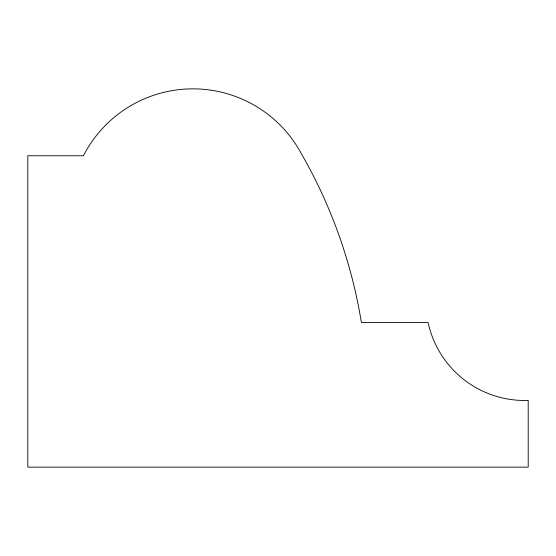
<?xml version="1.0" encoding="UTF-8"?>
<svg xmlns="http://www.w3.org/2000/svg" width="556" height="556" viewBox="0 0 556 556"><rect width="100%" height="100%" fill="white"/><g stroke="black" fill="none" stroke-linecap="round" stroke-linejoin="round"><path stroke-width="0.83" d="M83.4 155.77L27.8 155.77L27.8 467.13L528.2 467.13L528.2 400.41A98.718 98.718 0 0 1 428.12 322.57L361.4 322.57A499.066 499.066 0 0 0 301.095 153.234A123.078 123.078 0 0 0 83.4 155.77"/></g></svg>
